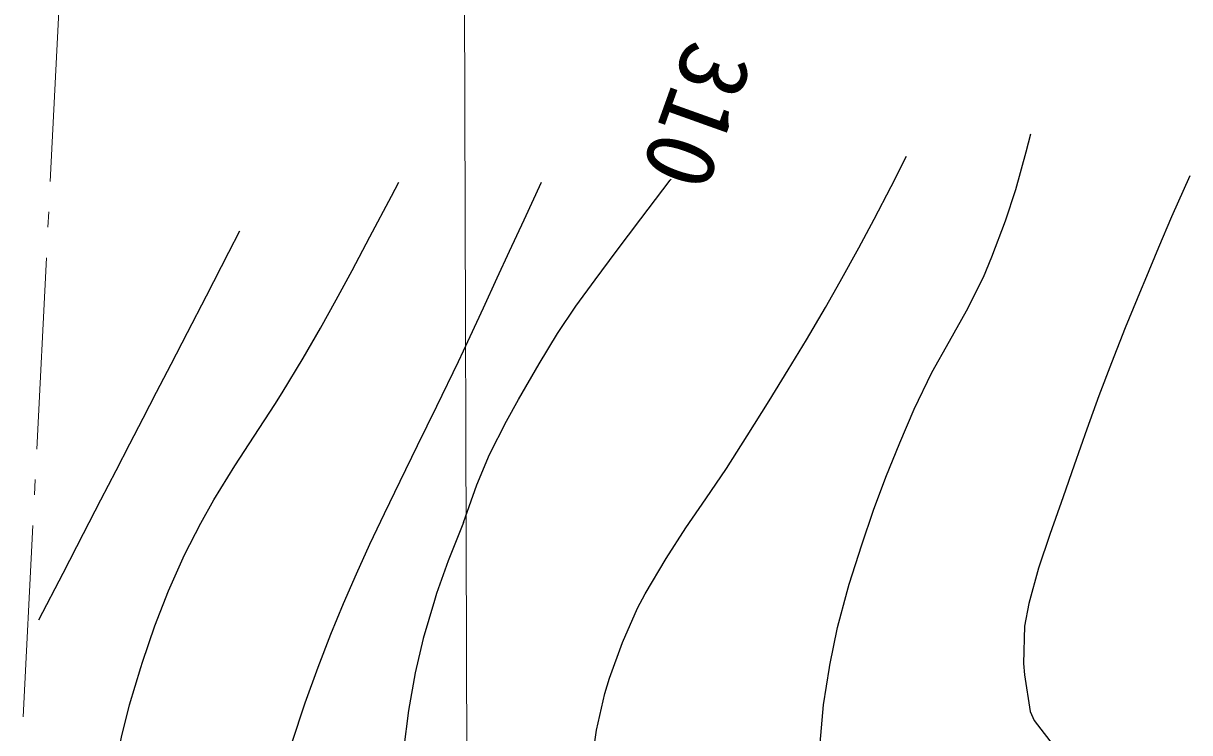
# Model space of a CAD drawing. Units: millimetres, scale not verified. Extents: x 40000 to 680000, y 20000 to 380000.
# Drawn here: x 68623 to 99086, y 297888 to 316417 of the extents above; entities that cross this region are included whole.
import ezdxf
from ezdxf.enums import TextEntityAlignment as Align

# ---------------------------------------------------------------- set-up
doc = ezdxf.new("R2010")
doc.units = ezdxf.units.MM
doc.header["$LTSCALE"] = 1000
for name, color, linetype, lineweight in [('M-BGD', 7, 'Continuous', 25), ('M-BGD-HTXT', 7, 'Continuous', 13), ('M-STR-HTXT', 7, 'Continuous', 13)]:
    doc.layers.add(name, color=color, linetype=linetype, lineweight=lineweight)
doc.styles.add('ＭＳ ゴシック', font='')
doc.styles.get('ＭＳ ゴシック').set_extended_font_data('MS Gothic')

msp = doc.modelspace()

# ---------------------------------------------------------------- linework, layer by layer
at = {"layer": 'M-BGD'}
for points in [[(89434, 297618), (89518, 298615), (89677, 299591), (89688, 299650), (89891, 300636), (90138, 301572), (90196, 301766), (90520, 302796), (90829, 303700), (91151, 304560), (91514, 305455), (91890, 306338), (92350, 307295), (92809, 308114), (93261, 308907), (93700, 309786), (93922, 310318), (94274, 311257), (94542, 312079), (94814, 313062), (94938, 313535)], [(83479, 297167), (83592, 297956), (83813, 298909), (83931, 299311), (84270, 300242), (84664, 301137), (84862, 301512), (85411, 302440), (85930, 303240), (86446, 303997), (86985, 304792), (87531, 305642), (88101, 306557), (88603, 307366), (89080, 308151), (89575, 308995), (89959, 309674), (90446, 310554), (90848, 311303), (91289, 312157), (91693, 312950)], [(70638, 294739), (70848, 295953), (71016, 296922), (71186, 297769), (71397, 298616), (71691, 299587), (71739, 299734), (72059, 300681), (72416, 301597), (72832, 302534), (73257, 303362), (73602, 303968), (74148, 304859), (74655, 305631), (75192, 306459), (75380, 306762), (75929, 307671), (76386, 308455), (76798, 309192), (77212, 309960), (77675, 310837), (78236, 311903), (78428, 312265)], [(80121, 303375), (80464, 304366), (80798, 305153), (81246, 306029), (81560, 306592), (82092, 307523), (82579, 308314), (83056, 309026), (83555, 309721), (84109, 310461), (84753, 311307), (85518, 312321), (85540, 312350)], [(80121, 307862), (80638, 308982), (81002, 309772), (81321, 310463), (81702, 311288), (82153, 312265)], [(99086, 312434), (98612, 311361), (98268, 310559), (97912, 309703), (97816, 309471), (97404, 308459), (97044, 307551), (96716, 306690), (96398, 305819), (96068, 304879), (95784, 304052), (95434, 303062), (95134, 302187), (94885, 301262), (94768, 300666), (94743, 299696), (94768, 299396), (94921, 298441), (95022, 298210), (95612, 297446), (95700, 297364)], [(69030, 300835), (69661, 302058), (70194, 303089), (70648, 303968), (71045, 304736), (71406, 305434), (71752, 306103), (72103, 306784), (72482, 307516), (72908, 308342), (73404, 309302), (73990, 310436), (74279, 310995)], [(74787, 292368), (74778, 293359), (74787, 293638), (74844, 294617), (74872, 294824), (75064, 295784), (75126, 296009), (75413, 296953), (75634, 297618), (75988, 298664), (76326, 299603), (76655, 300461), (76984, 301265), (77321, 302040), (77675, 302814), (78054, 303612), (78466, 304462), (78920, 305389), (79424, 306420), (79986, 307582), (80121, 307862)], [(80121, 303375), (79715, 302380), (79418, 301526), (79359, 301343), (79065, 300350), (78856, 299451), (78682, 298464), (78554, 297436), (78514, 296515), (78512, 295490), (78512, 295416), (78508, 294350), (78516, 293410), (78572, 292489), (78710, 291481), (78766, 291183), (78992, 290176), (79246, 289332), (79569, 288486), (80003, 287474), (80121, 287204)]]:
    msp.add_lwpolyline(points, dxfattribs=at)
at = {"layer": 'M-BGD-HTXT'}
for p, q in [((69577, 317282), (69326, 312289)), ((69286, 311490), (69266, 311090)), ((69225, 310291), (68974, 305297)), ((68934, 304498), (68914, 304099)), ((68874, 303300), (68623, 298306))]:
    msp.add_line(p, q, dxfattribs=at)
at = {"layer": 'M-STR-HTXT'}
msp.add_line((80132, 320412), (80257, 282718), dxfattribs=at)

# ---------------------------------------------------------------- texts
at = {"layer": 'M-BGD', "style": 'ＭＳ ゴシック'}
msp.add_text('310', height=1833, rotation=250.316, dxfattribs=at).set_placement((84855, 314490), align=Align.BOTTOM_CENTER)

doc.saveas('drawing.dxf')
